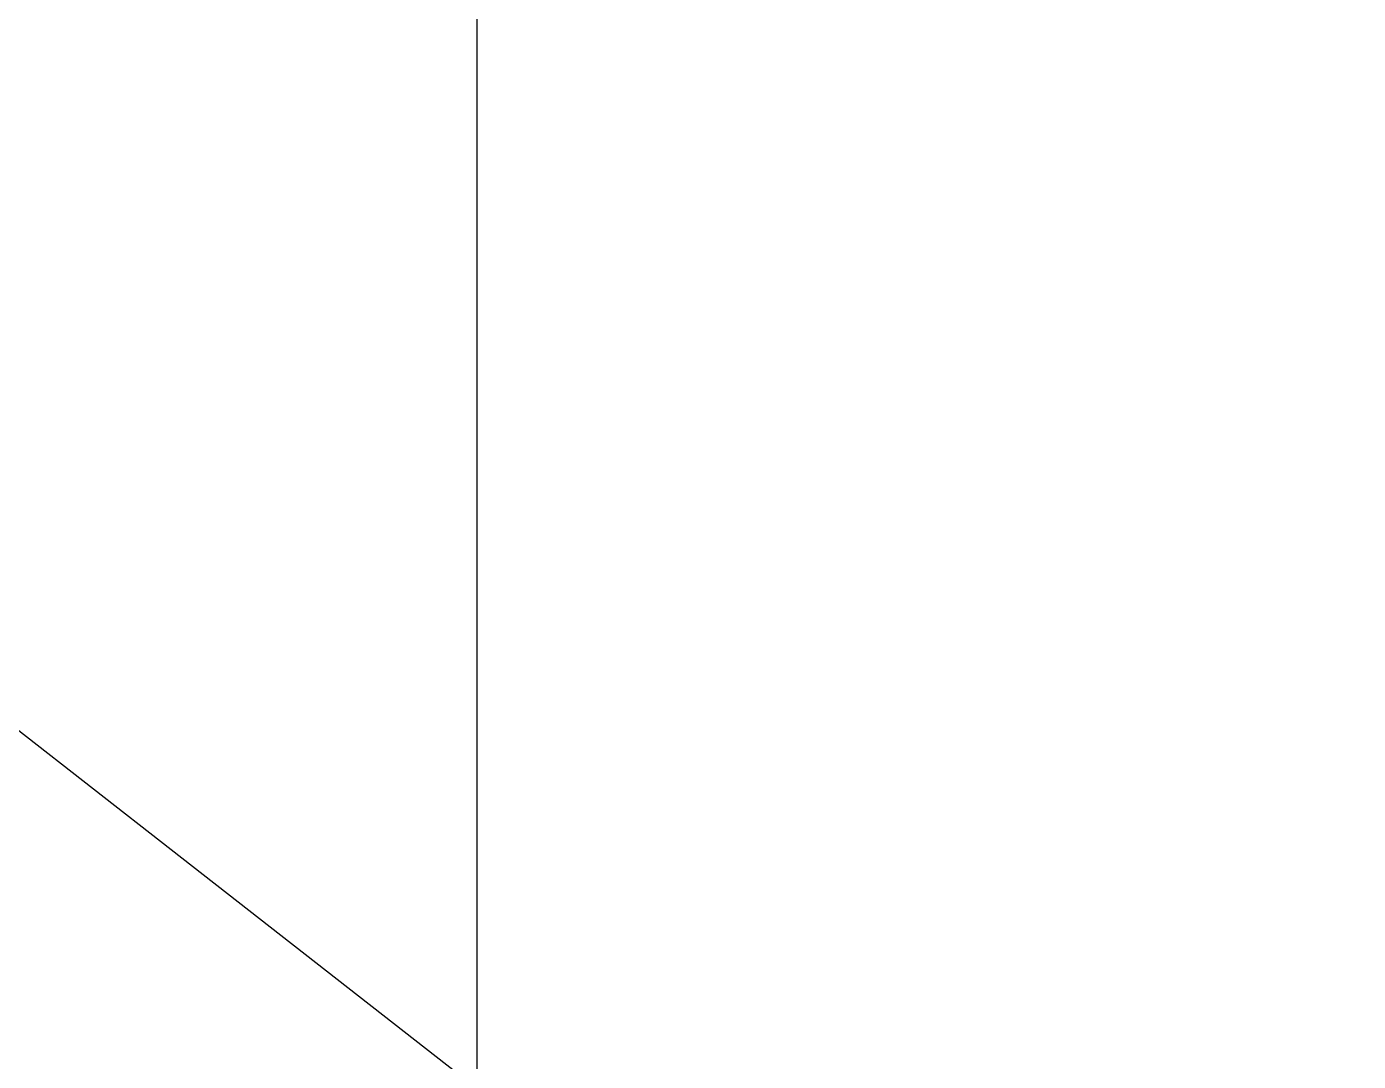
# Model space of a CAD drawing. Header units: metres. Extents: x 5050567 to 5051779, y 2427177 to 2427777.
# Drawn here: x 5050882.7 to 5050933.7, y 2427401.1 to 2427440.7 of the extents above; entities that cross this region are included whole.
import ezdxf

# ---------------------------------------------------------------- set-up
doc = ezdxf.new("R2010")
doc.units = ezdxf.units.M
doc.layers.add('GEN-COORD-IMPAR', color=8, linetype='Continuous')
doc.layers.add('GEN-COORD-PAR', color=8, linetype='Continuous')

msp = doc.modelspace()

# ---------------------------------------------------------------- linework, layer by layer
at = {"layer": 'GEN-COORD-IMPAR', "linetype": 'Continuous'}
msp.add_lwpolyline([(5050908.668842824, 2427177.252835283), (5050567.016265319, 2427444.049571263), (5050671.814909507, 2427578.25183867), (5051013.467487011, 2427311.455102689)], close=True, dxfattribs=at)
at = {"layer": 'GEN-COORD-PAR', "linetype": 'Continuous'}
msp.add_line((5050900, 2427381.735239457), (5050900, 2427557.587240928), dxfattribs=at)

doc.saveas('drawing.dxf')
